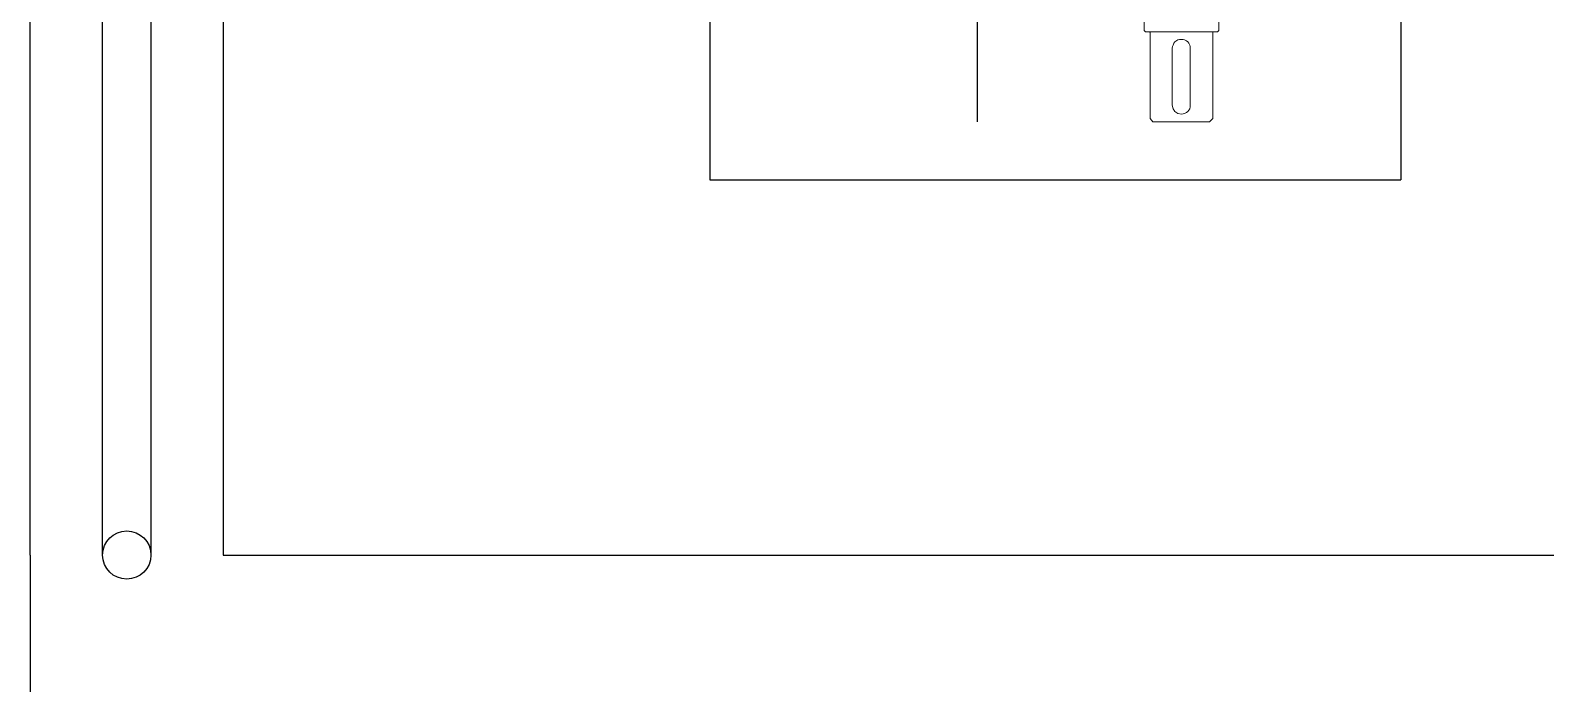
# Model space of a CAD drawing. Extents: x -3873 to 164127, y 7129 to 96529.
# Drawn here: x 53284 to 54854, y 31097 to 31774 of the extents above; entities that cross this region are included whole.
import ezdxf

# ---------------------------------------------------------------- set-up
doc = ezdxf.new("R2010")
doc.units = 0
doc.linetypes.add('CENTER', pattern=[50.8, 31.75, -6.35, 6.35, -6.35])
doc.layers.get('0').update_dxf_attribs({"linetype": 'CONTINUOUS'})
doc.layers.add('BUILDING', color=2, linetype='CONTINUOUS')
doc.layers.add('LAYOUT-KROMEKA', color=1, linetype='CONTINUOUS')

# ---------------------------------------------------------------- blocks, each defined once
blk = doc.blocks.new('*U201')
at = {"ltscale": 20}
for p, q in [((4400, -1000), (4400, 1000)), ((2400, -1000), (4400, -1000)), ((2400.00015, -1075.000025), (4400.000075, -1075)), ((4400.000075, -1125), (2400.00015, -1125.000025)), ((4400, -1200), (2400, -1200)), ((4400, -1200), (6800, -1200))]:
    blk.add_line(p, q, dxfattribs=at)
blk.add_circle((4400.000098, -1099.999974), 25, dxfattribs=at)
blk = doc.blocks.new('bwk 5000-ust')
at = {"color": 1, "lineweight": 5}
for points in [[(-125.3, 38.7), (-125.3, 38.7), (-94.7, 38.7), (-94.7, 38.7)], [(-94.7, 38.7), (-94.7, 38.7), (-93.3, 37.3), (-93.3, 37.3)], [(-93.3, 37.3), (-93.3, 37.3), (-93.3, 33.5), (-93.3, 33.5)], [(-93.3, 33.5), (-93.3, 33.5), (-93.3, -33.5), (-93.3, -33.5)], [(-92.3, 32.5), (-92.3, 32.5), (-93.3, 33.5), (-93.3, 33.5)], [(-92.3, 32.5), (-92.3, 32.5), (-3.3, 32.5), (-3.3, 32.5)], [(0, 29.7), (0, 29.7), (-3.3, 32.5), (-3.3, 32.5)], [(0, 29.7), (0, 29.7), (0, 0), (0, 0)], [(-76.1, 9.6), (-76.1, 9.6), (-17.2, 9.6), (-17.2, 9.6)], [(0, -29.2), (0, -29.2), (0, 0), (0, 0)], [(-76.1, -9.1), (-76.1, -9.1), (-17.2, -9.1), (-17.2, -9.1)], [(0, -29.2), (0, -29.2), (-3.3, -32.5), (-3.3, -32.5)], [(-125.3, -38.7), (-125.3, -38.7), (-94.7, -38.7), (-94.7, -38.7)], [(-94.7, -38.7), (-94.7, -38.7), (-93.3, -37.3), (-93.3, -37.3)], [(-93.3, -37.3), (-93.3, -37.3), (-93.3, -33.5), (-93.3, -33.5)], [(-92.3, -32.5), (-92.3, -32.5), (-3.3, -32.5), (-3.3, -32.5)]]:
    blk.add_open_spline(points, degree=3, dxfattribs=at)
for points, knots in [([(-76.1, -9.1), (-76.1, -9.1), (-78, -9.1), (-78, -9.1), (-78, -9.1), (-79.4, -8.6), (-79.4, -8.6), (-79.4, -8.6), (-81.3, -7.7), (-81.3, -7.7), (-81.3, -7.7), (-82.8, -6.7), (-82.8, -6.7), (-82.8, -6.7), (-83.7, -5.3), (-83.7, -5.3), (-83.7, -5.3), (-84.7, -3.3), (-84.7, -3.3), (-84.7, -3.3), (-85.1, -1.9), (-85.1, -1.9), (-85.1, -1.9), (-85.1, 1.9), (-85.1, 1.9), (-85.1, 1.9), (-84.7, 3.8), (-84.7, 3.8), (-84.7, 3.8), (-82.8, 6.7), (-82.8, 6.7), (-82.8, 6.7), (-81.3, 7.7), (-81.3, 7.7), (-81.3, 7.7), (-79.4, 8.6), (-79.4, 8.6), (-79.4, 8.6), (-78, 9.1), (-78, 9.1), (-78, 9.1), (-76.1, 9.6), (-76.1, 9.6)], [0, 0, 0, 0, 1, 1, 1, 2, 2, 2, 3, 3, 3, 4, 4, 4, 5, 5, 5, 6, 6, 6, 7, 7, 7, 8, 8, 8, 9, 9, 9, 10, 10, 10, 11, 11, 11, 12, 12, 12, 13, 13, 13, 14, 14, 14, 14]), ([(-17.2, 9.6), (-17.2, 9.6), (-13.4, 8.6), (-13.4, 8.6), (-13.4, 8.6), (-10.5, 6.7), (-10.5, 6.7), (-10.5, 6.7), (-8.6, 3.8), (-8.6, 3.8), (-8.6, 3.8), (-7.7, 0), (-7.7, 0), (-7.7, 0), (-8.1, -1.9), (-8.1, -1.9), (-8.1, -1.9), (-8.6, -3.3), (-8.6, -3.3), (-8.6, -3.3), (-9.6, -5.3), (-9.6, -5.3), (-9.6, -5.3), (-10.5, -6.7), (-10.5, -6.7), (-10.5, -6.7), (-13.4, -8.6), (-13.4, -8.6), (-13.4, -8.6), (-15.3, -9.1), (-15.3, -9.1), (-15.3, -9.1), (-17.2, -9.1), (-17.2, -9.1)], [0, 0, 0, 0, 1, 1, 1, 2, 2, 2, 3, 3, 3, 4, 4, 4, 5, 5, 5, 6, 6, 6, 7, 7, 7, 8, 8, 8, 9, 9, 9, 10, 10, 10, 11, 11, 11, 11]), ([(-93.3, -33.5), (-93.3, -33.5), (-92.8, -32.5), (-92.8, -32.5), (-92.8, -32.5), (-92.3, -32.5), (-92.3, -32.5)], [0, 0, 0, 0, 1, 1, 1, 2, 2, 2, 2])]:
    blk.add_open_spline(points, degree=3, knots=knots, dxfattribs=at)
blk = doc.blocks.new('AP-56 ARTIK POMPASI')
at = {"layer": 'LAYOUT-KROMEKA', "ltscale": 10}
for p, q in [((-490.6, 311.8), (-490.6, 1267.4)), ((-490.6, 1267.4), (225.6, 1267.4)), ((225.6, 280.5), (225.6, 1267.4))]:
    blk.add_line(p, q, dxfattribs=at)
at = {"layer": 'LAYOUT-KROMEKA', "linetype": 'CENTER', "ltscale": 10}
blk.add_line((-213.6, 465.2), (-213.6, 1207.1), dxfattribs=at)
at = {"layer": 'LAYOUT-KROMEKA', "ltscale": 10, "rotation": 90}
blk.add_blockref('bwk 5000-ust', (-1.8, 1207.1), dxfattribs=at)

msp = doc.modelspace()

# ---------------------------------------------------------------- block references
at = {"layer": 'BUILDING', "ltscale": 20, "rotation": 270}
msp.add_blockref('*U201', (54483.7, 35630), dxfattribs=at)
at = {"layer": 'LAYOUT-KROMEKA', "color": 7, "ltscale": 50, "xscale": -1, "rotation": 180}
msp.add_blockref('AP-56 ARTIK POMPASI', (54478.5, 32886.1), dxfattribs=at)

doc.saveas('drawing.dxf')
